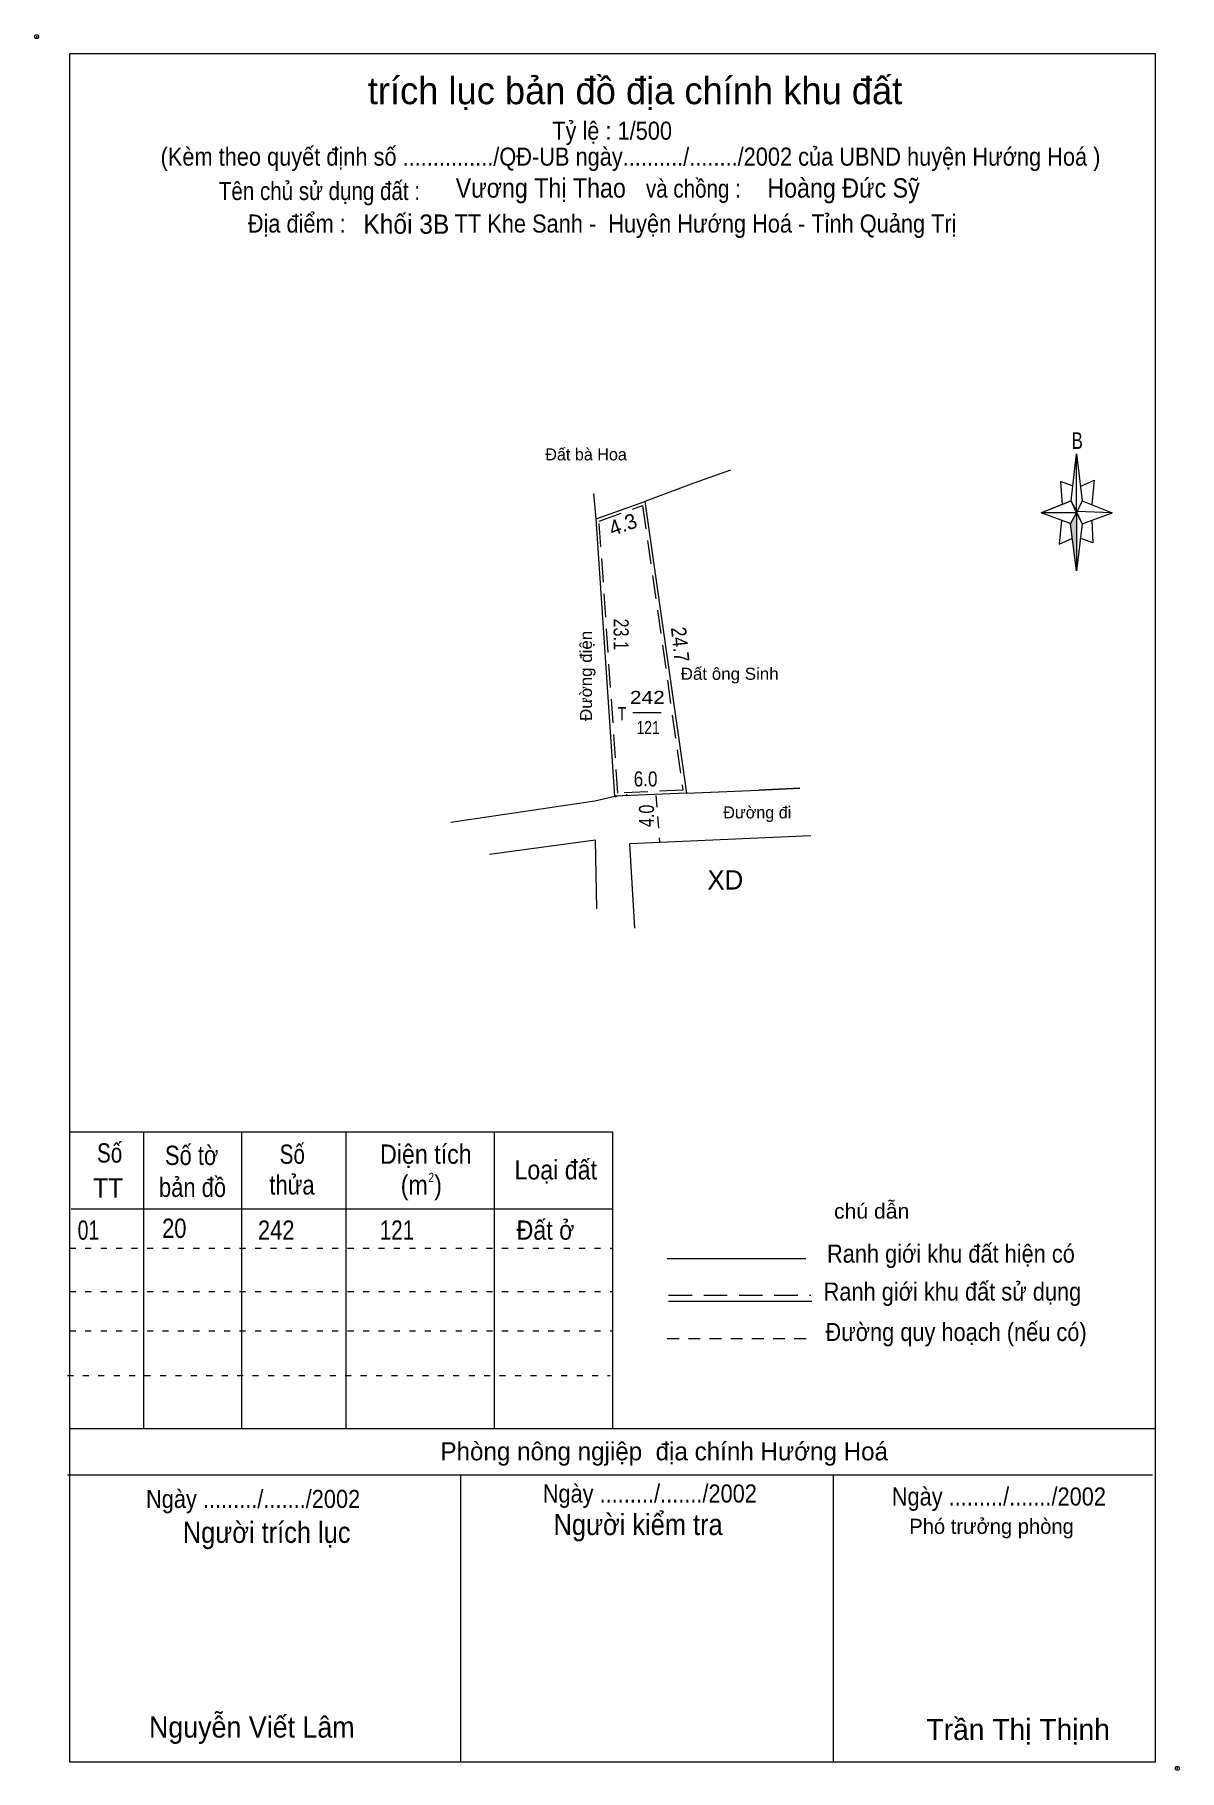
# Model space of a CAD drawing. Header units: centimetres. Extents: x 0.4 to 19.4, y 1 to 29.8.
import ezdxf
from ezdxf.enums import TextEntityAlignment as Align

# ---------------------------------------------------------------- set-up
doc = ezdxf.new("R2010")
doc.units = ezdxf.units.CM
doc.header["$LTSCALE"] = 0.13
doc.header["$PDMODE"] = 32
doc.header["$PDSIZE"] = 0.065
for name, pattern in [('DOTTED', [1.5, 0.3, -1.2]), ('MEDIUM_DASHED', [4.5, 3, -1.5]), ('SHORT_DASHED', [2.7, 1.5, -1.2])]:
    doc.linetypes.add(name, pattern=pattern)
doc.layers.add('1', color=7, linetype='DOTTED', lineweight=13)
doc.layers.add('5', color=7, linetype='Continuous', lineweight=13)
doc.layers.add('34', color=7, linetype='Continuous')
doc.layers.add('50', color=7, linetype='Continuous')

msp = doc.modelspace()

# ---------------------------------------------------------------- hatches: boundary and pattern name
at = {"layer": '5'}
msp.add_hatch(color=256, dxfattribs=at).paths.add_polyline_path([(17.7, 21.83), (17.7, 20.87), (17.6, 21.65)])

# ---------------------------------------------------------------- linework, layer by layer
at = {"layer": '1'}
for p, q in [((1, 9.63), (10, 9.63)), ((1, 8.91), (10, 8.91)), ((1, 8.26), (10, 8.26))]:
    msp.add_line(p, q, dxfattribs=at)
at = {"layer": '5'}
for p, q in [((17.61, 22.03), (17.7, 22.81)), ((11.96, 22.54), (11.35, 22.32)), ((11.35, 22.32), (10.54, 22.02)), ((9.73, 21.73), (9.69, 22.15)), ((17.79, 22.03), (18.29, 21.83)), ((17.61, 21.65), (17.11, 21.83)), ((17.79, 21.65), (17.7, 20.87)), ((17.95, 21.71), (17.97, 21.33)), ((17.97, 21.33), (17.76, 21.41)), ((10.34, 18.52), (10.81, 18.52)), ((7.32, 16.7), (9.71, 17.05)), ((9.71, 17.05), (10.04, 17.13)), ((10.04, 17.12), (10.08, 17.13)), ((10.24, 17.14), (10.08, 17.13)), ((10.24, 17.14), (10.24, 17.16)), ((11.23, 17.18), (12.43, 17.23)), ((13.29, 16.47), (10.29, 16.34)), ((10.37, 14.94), (10.29, 16.34)), ((1, 11.56), (10, 11.56)), ((2.22, 11.56), (2.22, 6.64)), ((3.85, 11.56), (3.85, 6.64)), ((5.58, 11.56), (5.58, 6.64)), ((8.04, 11.56), (8.04, 6.64)), ((10, 11.56), (10, 6.64)), ((1.02, 10.28), (10, 10.28)), ((10.91, 9.46), (13.21, 9.46)), ((10.93, 8.75), (13.31, 8.75)), ((1, 6.64), (19, 6.64)), ((0.96, 5.87), (18.96, 5.87)), ((7.48, 5.87), (7.48, 1.1)), ((13.66, 5.87), (13.66, 1.1))]:
    msp.add_line(p, q, dxfattribs=at)
at = {"layer": '5', "linetype": 'SHORT_DASHED'}
for p, q in [((10.72, 17.14), (10.78, 16.37)), ((10.91, 8.13), (13.29, 8.13))]:
    msp.add_line(p, q, dxfattribs=at)
at = {"layer": '5', "linetype": 'MEDIUM_DASHED'}
msp.add_line((10.93, 8.85), (13.29, 8.85), dxfattribs=at)
at = {"layer": '5', "linetype": 'DOTTED'}
msp.add_line((0.96, 7.52), (9.96, 7.52), dxfattribs=at)
at = {"layer": '5'}
for points in [[(1, 29.45), (19, 29.45), (19, 1.1), (1, 1.1)], [(17.7, 22.81), (17.79, 22.03), (17.7, 21.83)], [(10.04, 17.13), (9.73, 21.73), (10.54, 22.02), (11.23, 17.18)], [(17.7, 21.83), (17.11, 21.83), (17.61, 22.03), (17.79, 21.65), (18.29, 21.83), (17.7, 21.85)], [(17.7, 21.83), (17.7, 20.87), (17.6, 21.65)]]:
    msp.add_lwpolyline(points, close=True, dxfattribs=at)
for points in [[(17.64, 22.27), (17.43, 22.35), (17.46, 21.97)], [(17.77, 22.27), (17.99, 22.37), (17.95, 21.97)], [(17.7, 21.83), (17.61, 22.03), (17.11, 21.83)], [(17.45, 21.71), (17.41, 21.31), (17.63, 21.41)], [(17.7, 21.83), (17.79, 21.65), (18.29, 21.83)], [(13.11, 17.26), (12.43, 17.23), (13.11, 17.26)], [(9.74, 15.26), (9.72, 16.4), (7.96, 16.16)]]:
    msp.add_lwpolyline(points, dxfattribs=at)
at = {"layer": '5', "linetype": 'MEDIUM_DASHED'}
msp.add_lwpolyline([(9.78, 21.69), (10.5, 21.95), (11.17, 17.23), (10.09, 17.18)], close=True, dxfattribs=at)
at = {"layer": '5'}
for p in [(0.45, 29.73), (19.37, 1)]:
    msp.add_point(p, dxfattribs=at)

# ---------------------------------------------------------------- texts
at = {"layer": '1', "width": 0.8}
msp.add_text('2', height=0.15, dxfattribs=at).set_placement((6.995, 10.73), align=Align.CENTER)
at = {"layer": '34'}
for s, width, p in [('Vương Thị Thao ', 0.9, (7.4, 27.06)), ('Hoàng Đức Sỹ ', 0.9, (12.57, 27.06)), ('Khối 3B', 0.95, (5.87, 26.46))]:
    msp.add_text(s, height=0.32, dxfattribs=dict(at, width=width)).set_placement(p)
at = {"layer": '5'}
for s, height, p in [('trích lục bản đồ địa chính khu đất', 0.45, (10.375, 28.61)), ('Đất bà Hoa ', 0.2, (9.6, 22.7)), ('Đường đi ', 0.2, (12.44, 16.76)), ('Phòng nông ngjiệp  địa chính Hướng Hoá ', 0.3, (10.915, 6.11)), ('Phó trưởng phòng ', 0.25, (16.335, 4.89)), ('Trần Thị Thịnh', 0.35, (16.73, 1.47))]:
    msp.add_text(s, height=height, dxfattribs=at).set_placement(p, align=Align.CENTER)
for s, height, width, p in [('Tỷ lệ : 1/500', 0.3, 0.9, (9.995, 28.02)), ('(Kèm theo quyết định số .............../QĐ-UB ngày........../......../2002 của UBND huyện Hướng Hoá )', 0.3, 0.9, (10.3, 27.59)), ('và chồng : ', 0.3, 0.85, (11.39, 27.06)), ('Tên chủ sử dụng đất :', 0.3, 0.85, (5.14, 27.02)), ('Địa điểm :                  TT Khe Sanh -  Huyện Hướng Hoá - Tỉnh Quảng Trị ', 0.3, 0.9, (9.88, 26.48)), ('B', 0.276, 0.75, (17.71, 22.89)), ('Đất ông Sinh', 0.2, 1.05, (11.945, 19.06)), ('6.0', 0.25, 0.85, (10.55, 17.29)), ('Số', 0.32, 0.8, (1.66, 11.05)), ('Số tờ', 0.32, 0.85, (3.02, 11.01)), ('Số', 0.32, 0.8, (4.69, 11.03)), ('Diện tích', 0.32, 0.9, (6.905, 11.03)), ('Loại đất', 0.32, 0.9, (9.06, 10.77)), ('TT', 0.32, 0.95, (1.635, 10.47)), ('bản đồ', 0.32, 0.85, (3.035, 10.48)), ('thửa', 0.32, 0.85, (4.685, 10.52)), ('(m )', 0.32, 0.9, (6.83, 10.52)), ('chú dẫn', 0.25, 1.05, (14.3, 10.12)), ('Ranh giới khu đất hiện có ', 0.3, 0.9, (15.665, 9.39)), ('Ranh giới khu đất sử dụng', 0.3, 0.9, (15.64, 8.76)), ('Đường quy hoạch (nếu có)', 0.3, 0.9, (15.7, 8.09)), ('Ngày ........./......./2002', 0.3, 0.9, (4.04, 5.32)), ('Ngày ........./......./2002', 0.3, 0.9, (10.62, 5.41)), ('Ngày ........./......./2002', 0.3, 0.9, (16.41, 5.36)), ('Người kiểm tra ', 0.35, 0.9, (10.485, 4.87)), ('Người trích lục', 0.35, 0.9, (4.265, 4.74)), ('Nguyễn Viết Lâm ', 0.35, 0.95, (4.08, 1.51))]:
    msp.add_text(s, height=height, dxfattribs=dict(at, width=width)).set_placement(p, align=Align.CENTER)
msp.add_text('4.3', height=0.25, rotation=20.093, dxfattribs=at).set_placement((10.217, 21.519), align=Align.CENTER)
for s, height, rotation, width, p in [('23.1', 0.25, 270, 0.8, (10.02, 19.815)), ('24.7', 0.25, 276, 0.9, (11, 19.633)), ('Đường điện', 0.2, 90, 1.05, (9.66, 19.125)), ('4.0 ', 0.25, 90, 0.8, (10.69, 16.84))]:
    msp.add_text(s, height=height, rotation=rotation, dxfattribs=dict(at, width=width)).set_placement(p, align=Align.CENTER)
for s, width, p in [('242', 1.2, (10.29, 18.66)), ('T', 0.8, (10.09, 18.39)), ('121', 0.8, (10.4, 18.16))]:
    msp.add_text(s, height=0.216, dxfattribs=dict(at, width=width)).set_placement(p)
msp.add_text('XD', height=0.32, dxfattribs=at).set_placement((12.17, 15.58), align=Align.RIGHT)
at = {"layer": '50'}
for s, width, p in [('01', 0.75, (1.13, 9.77)), ('20', 0.85, (2.53, 9.8)), ('242', 0.85, (4.12, 9.77)), ('121', 0.8, (6.14, 9.77)), ('Đất ở ', 0.9, (8.41, 9.77))]:
    msp.add_text(s, height=0.32, dxfattribs=dict(at, width=width)).set_placement(p)

doc.saveas('drawing.dxf')
